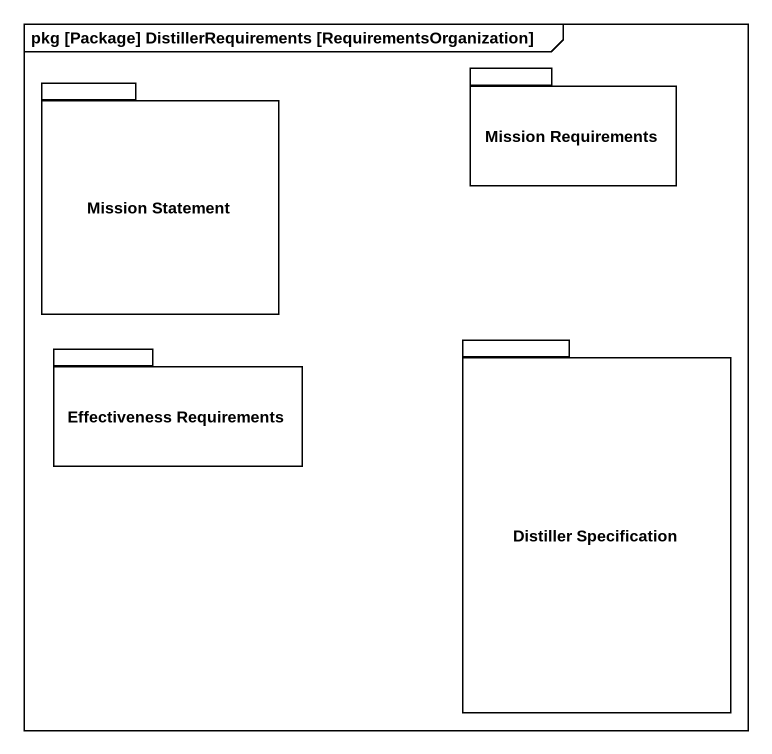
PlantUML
@startuml
mainframe pkg [Package] DistillerRequirements [RequirementsOrganization]
package "Mission Statement" as Mission_Statement {
}
package "Mission Requirements" as Mission_Requirements {
}
package "Effectiveness Requirements" as Effectiveness_Requirements {
}
package "Distiller Specification" as Distiller_Specification {
}
@enduml
